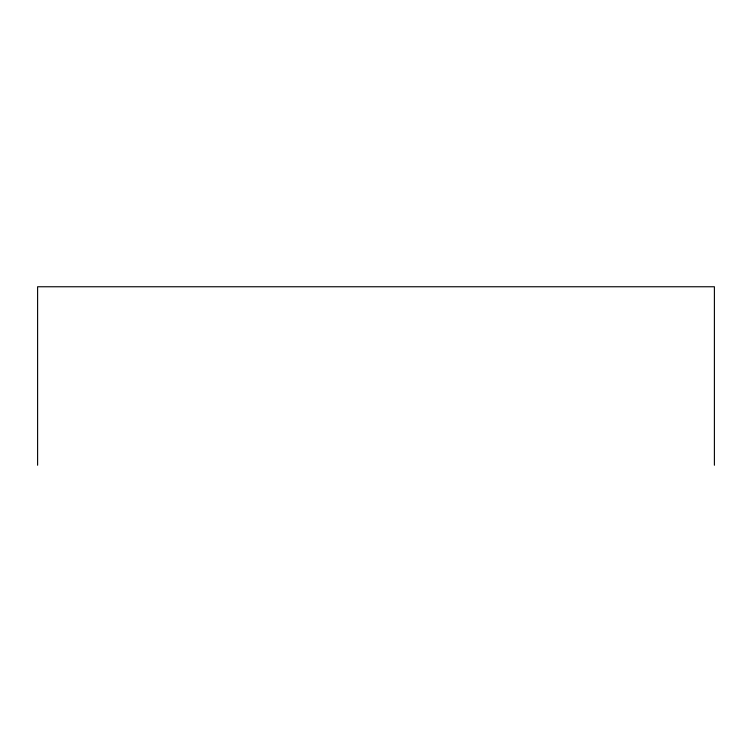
<?xml version="1.0" encoding="UTF-8"?>
<svg xmlns="http://www.w3.org/2000/svg" width="752" height="752" viewBox="0 0 752 752"><rect width="100%" height="100%" fill="white"/><g stroke="black" fill="none" stroke-linecap="round" stroke-linejoin="round"><path stroke-width="1.13" d="M714.4 465.244L714.4 286.756L37.6 286.756L37.6 465.244"/></g></svg>
